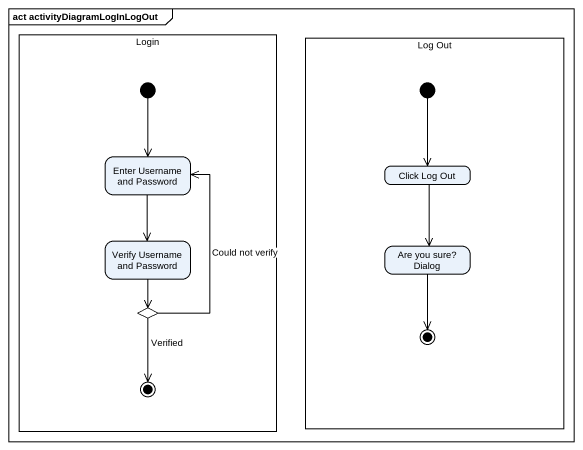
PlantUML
@startuml
mainframe act activityDiagramLogInLogOut
hide empty description
state Login <<object>> {
  state "Enter Username and Password" as Enter_Username_and_Password
  state "Verify Username and Password" as Verify_Username_and_Password
  state choice1 <<choice>>
  [*] --> Enter_Username_and_Password
  choice1 --> [*] : Verified
}
state "Log Out" as Log_Out <<object>> {
  state "Click Log Out" as Click_Log_Out
  state "Are you sure? Dialog" as Are_you_sure_Dialog
  [*] --> Click_Log_Out
  Are_you_sure_Dialog --> [*]
}
Enter_Username_and_Password --> Verify_Username_and_Password
Click_Log_Out --> Are_you_sure_Dialog
Verify_Username_and_Password --> choice1
choice1 -up-> Enter_Username_and_Password : Could not verify
@enduml
